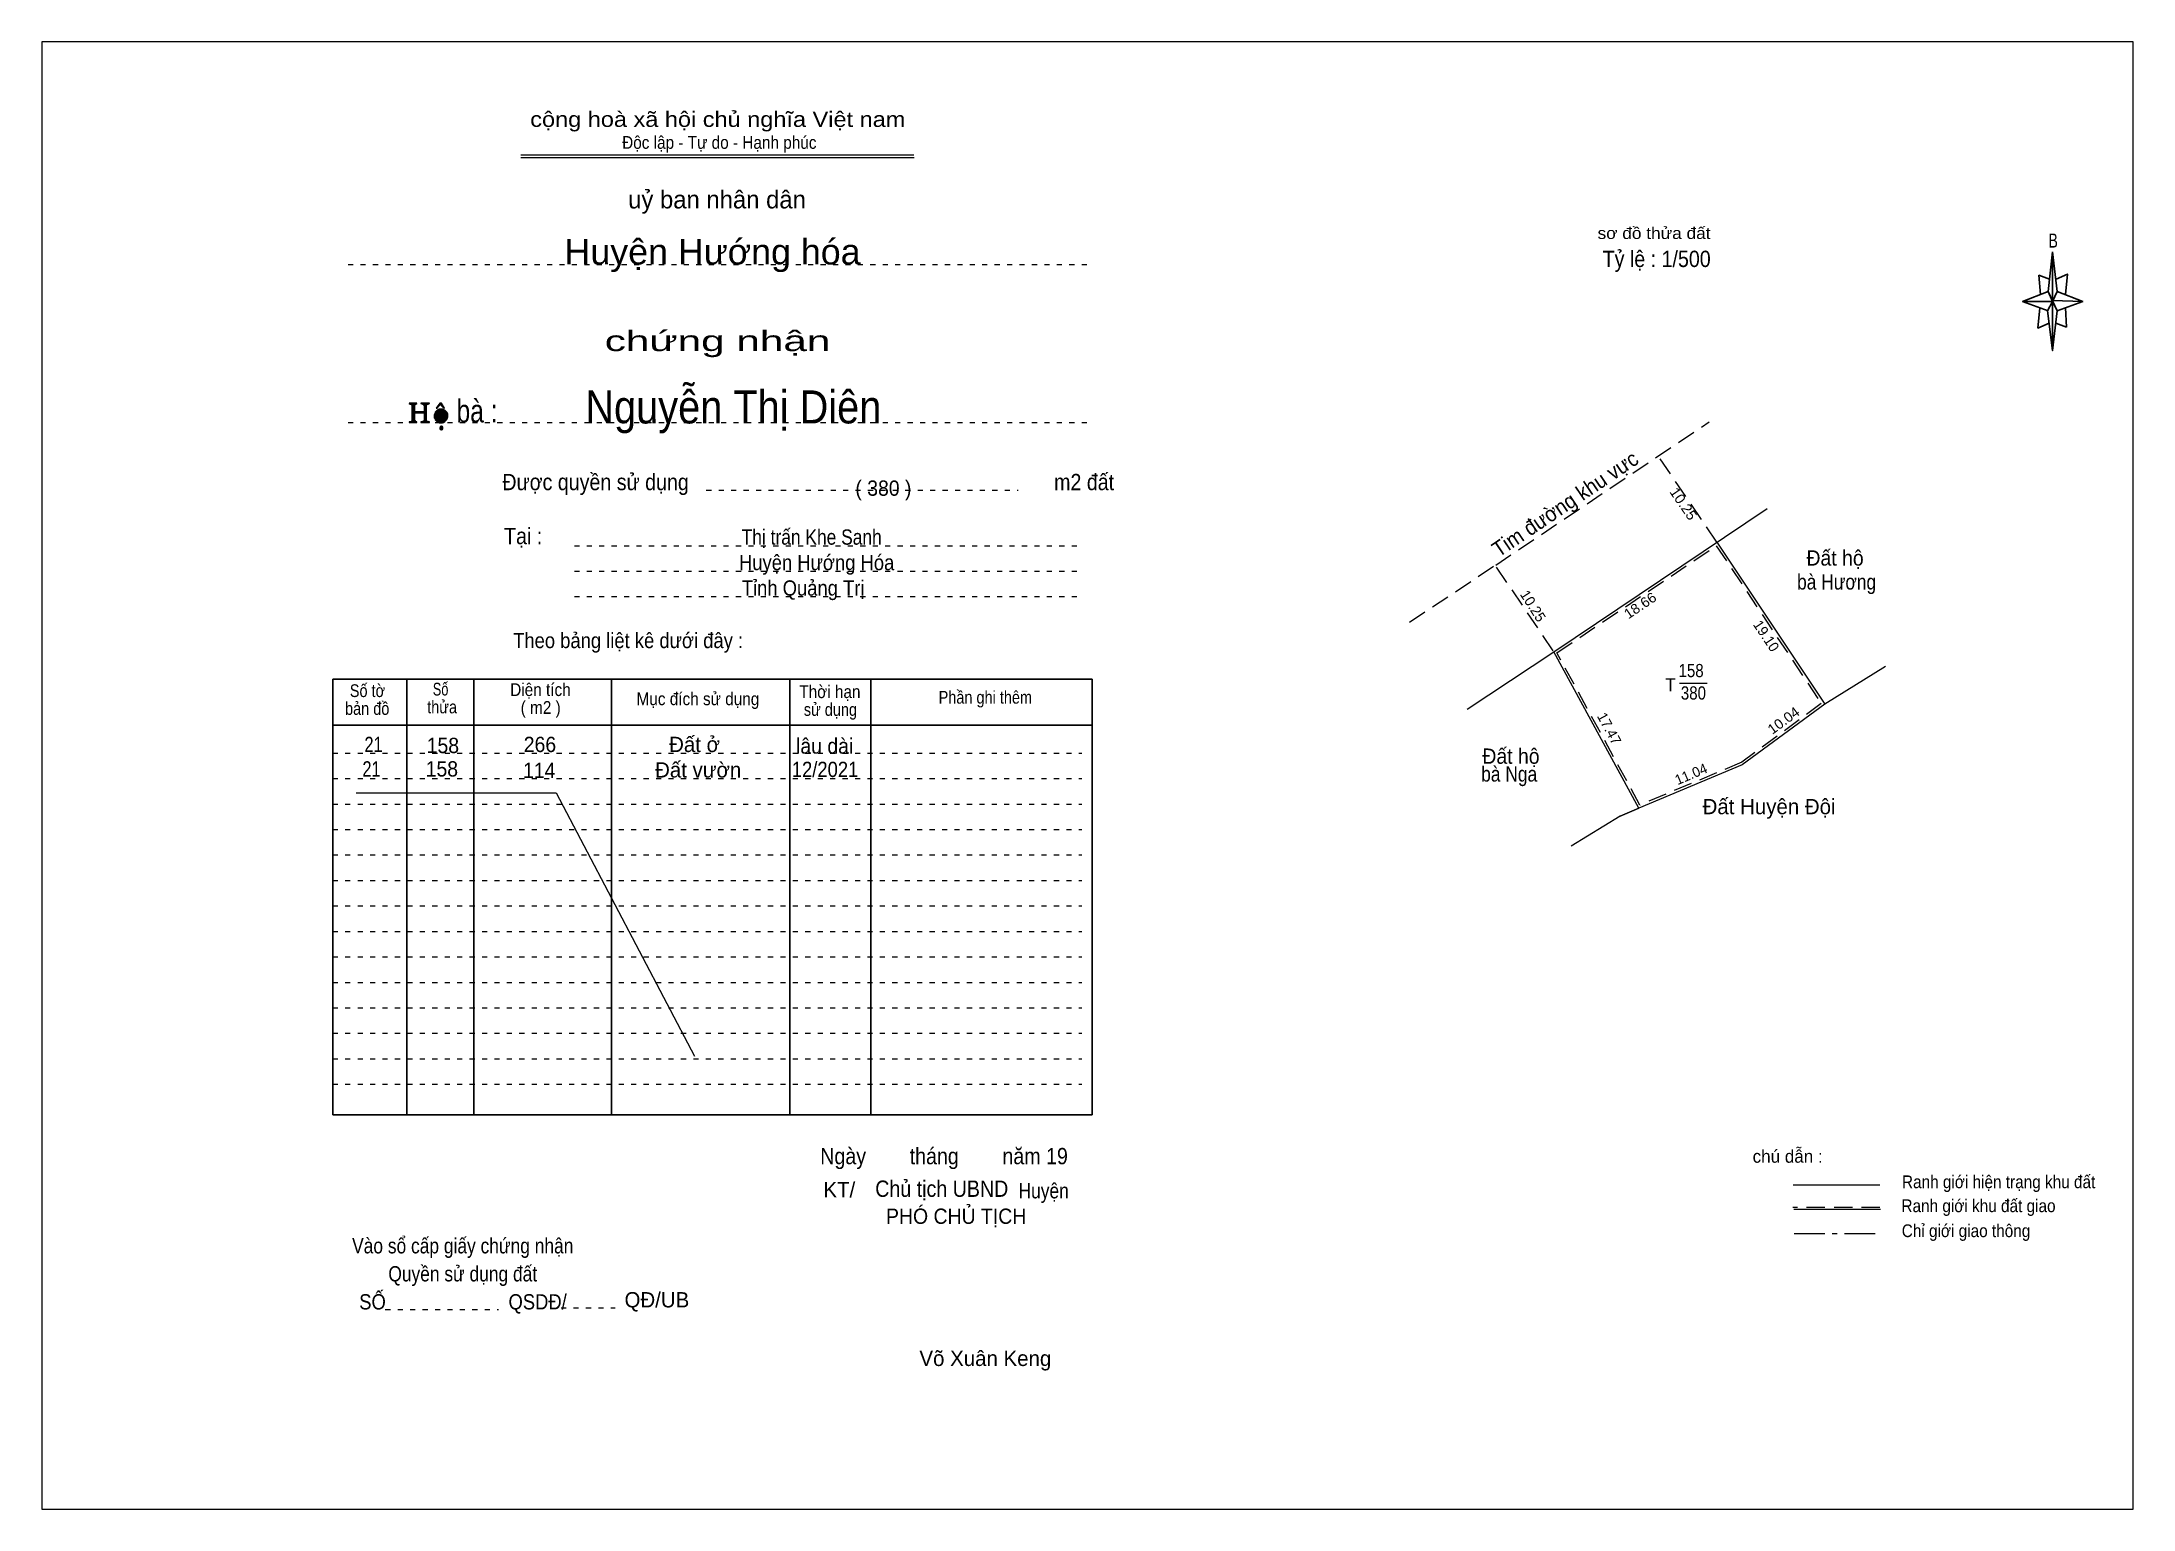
# Model space of a CAD drawing. Header units: centimetres. Extents: x -0.5 to 40.5, y 0 to 28.8.
import ezdxf
from ezdxf.enums import TextEntityAlignment as Align

# ---------------------------------------------------------------- set-up
doc = ezdxf.new("R2010")
doc.units = ezdxf.units.CM
doc.header["$LTSCALE"] = 0.12
for name, pattern in [('DOT_DASHED', [7.7, 5, -1.2, 0.3, -1.2]), ('DOTTED', [1.5, 0.3, -1.2]), ('MEDIUM_DASHED', [4.5, 3, -1.5])]:
    doc.linetypes.add(name, pattern=pattern)
for name, color, linetype, lineweight in [('1', 7, 'DOTTED', 13), ('2', 7, 'Continuous', 13), ('34', 7, 'Continuous', 13), ('50', 7, 'Continuous', 25)]:
    doc.layers.add(name, color=color, linetype=linetype, lineweight=lineweight)
doc.layers.add('30', color=7, linetype='Continuous')

msp = doc.modelspace()

# ---------------------------------------------------------------- hatches: boundary and pattern name
at = {"layer": '34'}
for points in [[(6.83, 21.51), (6.83, 21.63), (6.83, 21.64), (6.84, 21.66), (6.85, 21.66), (6.87, 21.67), (6.87, 21.68), (6.72, 21.68), (6.72, 21.67), (6.74, 21.66), (6.76, 21.65), (6.77, 21.64), (6.77, 21.63), (6.77, 21.34), (6.77, 21.33), (6.76, 21.32), (6.74, 21.31), (6.72, 21.31), (6.72, 21.3), (6.87, 21.3), (6.87, 21.31), (6.85, 21.32), (6.84, 21.33), (6.83, 21.33), (6.83, 21.34), (6.83, 21.49), (7.01, 21.49), (7.01, 21.34), (7, 21.33), (7, 21.32), (6.98, 21.32), (6.95, 21.31), (6.95, 21.3), (7.12, 21.3), (7.12, 21.31), (7.09, 21.32), (7.07, 21.32), (7.06, 21.33), (7.06, 21.34), (7.06, 21.63), (7.06, 21.64), (7.07, 21.65), (7.09, 21.66), (7.12, 21.67), (7.12, 21.68), (6.95, 21.68), (6.95, 21.67), (6.98, 21.66), (7, 21.65), (7, 21.64), (7.01, 21.63), (7.01, 21.51)], [(7.48, 21.43), (7.48, 21.46), (7.47, 21.48), (7.46, 21.5), (7.44, 21.52), (7.42, 21.54), (7.39, 21.55), (7.37, 21.56), (7.34, 21.56), (7.31, 21.56), (7.29, 21.55), (7.27, 21.54), (7.25, 21.52), (7.23, 21.5), (7.22, 21.47), (7.21, 21.45), (7.21, 21.42), (7.21, 21.39), (7.22, 21.38), (7.23, 21.35), (7.25, 21.33), (7.27, 21.31), (7.29, 21.3), (7.31, 21.29), (7.34, 21.29), (7.37, 21.29), (7.39, 21.3), (7.42, 21.32), (7.44, 21.34), (7.46, 21.36), (7.47, 21.39), (7.48, 21.4)], [(7.27, 21.58), (7.33, 21.65), (7.4, 21.58), (7.41, 21.58), (7.35, 21.68), (7.32, 21.68), (7.25, 21.58)], [(7.42, 21.4), (7.41, 21.37), (7.4, 21.34), (7.38, 21.32), (7.35, 21.31), (7.33, 21.31), (7.31, 21.32), (7.31, 21.33), (7.29, 21.35), (7.28, 21.39), (7.27, 21.46), (7.28, 21.48), (7.29, 21.51), (7.31, 21.54), (7.33, 21.54), (7.36, 21.54), (7.39, 21.52), (7.4, 21.49), (7.41, 21.47)], [(7.32, 21.19), (7.32, 21.18), (7.33, 21.16), (7.34, 21.16), (7.35, 21.15), (7.36, 21.16), (7.37, 21.16), (7.38, 21.18), (7.38, 21.19), (7.38, 21.2), (7.37, 21.22), (7.36, 21.22), (7.35, 21.23), (7.34, 21.22), (7.33, 21.22)]]:
    msp.add_hatch(color=256, dxfattribs=at).paths.add_polyline_path(points)

# ---------------------------------------------------------------- linework, layer by layer
at = {"layer": '1', "linetype": 'Continuous'}
for p, q in [((8.91, 26.55), (16.62, 26.55)), ((8.91, 26.5), (16.63, 26.5))]:
    msp.add_line(p, q, dxfattribs=at)
at = {"layer": '1'}
for p, q in [((5.52, 24.4), (20.02, 24.4)), ((5.52, 21.3), (20.02, 21.3)), ((12.55, 19.97), (18.67, 19.97)), ((9.96, 18.88), (19.9, 18.88)), ((9.96, 18.38), (19.9, 18.38)), ((9.96, 17.88), (19.9, 17.88)), ((5.22, 14.81), (19.92, 14.81)), ((5.22, 14.31), (19.92, 14.31)), ((5.22, 13.81), (19.92, 13.81)), ((5.22, 13.31), (19.92, 13.31)), ((5.22, 12.81), (19.92, 12.81)), ((5.22, 12.31), (19.92, 12.31)), ((5.22, 11.81), (19.92, 11.81)), ((5.22, 11.31), (19.92, 11.31)), ((5.22, 10.81), (19.92, 10.81)), ((5.22, 10.31), (19.92, 10.31)), ((5.22, 9.81), (19.92, 9.81)), ((5.22, 9.31), (19.92, 9.31)), ((5.22, 8.81), (19.92, 8.81)), ((5.22, 8.31), (19.92, 8.31)), ((6.25, 3.89), (8.47, 3.89)), ((9.7, 3.92), (10.76, 3.92))]:
    msp.add_line(p, q, dxfattribs=at)
at = {"layer": '1', "linetype": 'Continuous', "lineweight": 25}
for p, q in [((5.22, 16.26), (20.12, 16.26)), ((5.22, 16.26), (5.22, 7.71)), ((6.67, 16.26), (6.67, 7.71)), ((7.99, 16.26), (7.99, 7.71)), ((10.69, 16.26), (10.69, 7.71)), ((14.19, 16.26), (14.19, 7.71)), ((15.78, 16.26), (15.78, 7.71)), ((20.12, 16.26), (20.12, 7.71)), ((5.22, 15.36), (20.12, 15.36)), ((5.22, 7.71), (20.12, 7.71))]:
    msp.add_line(p, q, dxfattribs=at)
at = {"layer": '1', "linetype": 'Continuous'}
msp.add_lwpolyline([(-0.49, -0.03), (40.55, -0.03), (40.55, 28.77), (-0.49, 28.77)], close=True, dxfattribs=at)
at = {"layer": '2', "linetype": 'MEDIUM_DASHED'}
for p, q in [((28.04, 18.5), (32.23, 21.31)), ((32.38, 18.95), (31.23, 20.64)), ((26.35, 17.38), (28.05, 18.51)), ((29.17, 16.82), (28.05, 18.47))]:
    msp.add_line(p, q, dxfattribs=at)
at = {"layer": '2'}
for p, q in [((27.48, 15.67), (29.18, 16.8)), ((35.69, 16.51), (34.5, 15.77)), ((31.65, 16.18), (32.19, 16.18)), ((30.48, 13.57), (29.52, 12.98)), ((30.48, 13.57), (30.85, 13.73)), ((30.85, 13.73), (30.48, 13.57))]:
    msp.add_line(p, q, dxfattribs=at)
for points in [[(30.85, 13.73), (29.18, 16.8), (33.37, 19.61)], [(32.38, 18.95), (34.5, 15.77), (32.88, 14.58), (30.85, 13.73)]]:
    msp.add_lwpolyline(points, dxfattribs=at)
at = {"layer": '2', "linetype": 'MEDIUM_DASHED'}
msp.add_lwpolyline([(29.24, 16.78), (32.37, 18.88), (34.43, 15.78), (32.87, 14.63), (30.87, 13.79)], close=True, dxfattribs=at)
at = {"layer": '34'}
for points in [[(6.83, 21.51), (6.83, 21.63), (6.83, 21.64), (6.84, 21.66), (6.85, 21.66), (6.87, 21.67), (6.87, 21.68), (6.72, 21.68), (6.72, 21.67), (6.74, 21.66), (6.76, 21.65), (6.77, 21.64), (6.77, 21.63), (6.77, 21.34), (6.77, 21.33), (6.76, 21.32), (6.74, 21.31), (6.72, 21.31), (6.72, 21.3), (6.87, 21.3), (6.87, 21.31), (6.85, 21.32), (6.84, 21.33), (6.83, 21.33), (6.83, 21.34), (6.83, 21.49), (7.01, 21.49), (7.01, 21.34), (7, 21.33), (7, 21.32), (6.98, 21.32), (6.95, 21.31), (6.95, 21.3), (7.12, 21.3), (7.12, 21.31), (7.09, 21.32), (7.07, 21.32), (7.06, 21.33), (7.06, 21.34), (7.06, 21.63), (7.06, 21.64), (7.07, 21.65), (7.09, 21.66), (7.12, 21.67), (7.12, 21.68), (6.95, 21.68), (6.95, 21.67), (6.98, 21.66), (7, 21.65), (7, 21.64), (7.01, 21.63), (7.01, 21.51)], [(7.48, 21.43), (7.48, 21.46), (7.47, 21.48), (7.46, 21.5), (7.44, 21.52), (7.42, 21.54), (7.39, 21.55), (7.37, 21.56), (7.34, 21.56), (7.31, 21.56), (7.29, 21.55), (7.27, 21.54), (7.25, 21.52), (7.23, 21.5), (7.22, 21.47), (7.21, 21.45), (7.21, 21.42), (7.21, 21.39), (7.22, 21.38), (7.23, 21.35), (7.25, 21.33), (7.27, 21.31), (7.29, 21.3), (7.31, 21.29), (7.34, 21.29), (7.37, 21.29), (7.39, 21.3), (7.42, 21.32), (7.44, 21.34), (7.46, 21.36), (7.47, 21.39), (7.48, 21.4)], [(7.27, 21.58), (7.33, 21.65), (7.4, 21.58), (7.41, 21.58), (7.35, 21.68), (7.32, 21.68), (7.25, 21.58)], [(7.42, 21.4), (7.41, 21.37), (7.4, 21.34), (7.38, 21.32), (7.35, 21.31), (7.33, 21.31), (7.31, 21.32), (7.31, 21.33), (7.29, 21.35), (7.28, 21.39), (7.27, 21.46), (7.28, 21.48), (7.29, 21.51), (7.31, 21.54), (7.33, 21.54), (7.36, 21.54), (7.39, 21.52), (7.4, 21.49), (7.41, 21.47)], [(7.32, 21.19), (7.32, 21.18), (7.33, 21.16), (7.34, 21.16), (7.35, 21.15), (7.36, 21.16), (7.37, 21.16), (7.38, 21.18), (7.38, 21.19), (7.38, 21.2), (7.37, 21.22), (7.36, 21.22), (7.35, 21.23), (7.34, 21.22), (7.33, 21.22)]]:
    msp.add_lwpolyline(points, close=True, dxfattribs=at)
at = {"layer": '50'}
for p, q in [((38.88, 23.87), (38.97, 24.65)), ((39.06, 23.87), (39.56, 23.67)), ((38.88, 23.49), (38.38, 23.67)), ((39.06, 23.49), (38.97, 22.71)), ((39.22, 23.55), (39.24, 23.17)), ((39.24, 23.17), (39.03, 23.25))]:
    msp.add_line(p, q, dxfattribs=at)
at = {"layer": '50', "lineweight": 13}
for p, q in [((35.58, 6.33), (33.88, 6.33)), ((35.59, 5.85), (33.89, 5.85))]:
    msp.add_line(p, q, dxfattribs=at)
at = {"layer": '50', "linetype": 'MEDIUM_DASHED', "lineweight": 13}
msp.add_line((35.58, 5.89), (33.87, 5.89), dxfattribs=at)
at = {"layer": '50', "linetype": 'DOT_DASHED', "lineweight": 13}
msp.add_line((33.9, 5.38), (35.61, 5.38), dxfattribs=at)
at = {"layer": '50'}
for points in [[(38.97, 24.65), (39.06, 23.87), (38.97, 23.67)], [(38.97, 23.67), (38.38, 23.67), (38.88, 23.87), (39.06, 23.49), (39.56, 23.67), (38.97, 23.69)], [(38.97, 23.67), (38.97, 22.71), (38.87, 23.49)]]:
    msp.add_lwpolyline(points, close=True, dxfattribs=at)
for points in [[(38.97, 23.67), (38.88, 23.87), (38.38, 23.67)], [(38.91, 24.11), (38.7, 24.19), (38.73, 23.81)], [(39.04, 24.11), (39.26, 24.21), (39.22, 23.81)], [(38.72, 23.55), (38.68, 23.15), (38.9, 23.25)], [(38.97, 23.67), (39.06, 23.49), (39.56, 23.67)]]:
    msp.add_lwpolyline(points, dxfattribs=at)
at = {"layer": '50', "lineweight": 13}
msp.add_lwpolyline([(5.68, 14.03), (9.6, 14.03), (12.32, 8.86)], dxfattribs=at)

# ---------------------------------------------------------------- texts
at = {"layer": '1'}
for s, height, width, p in [('cộng hoà xã hội chủ nghĩa Việt nam', 0.3, 1.15, (12.775, 27.1)), ('Độc lập - Tự do - Hạnh phúc', 0.25, 0.9, (12.805, 26.67)), ('chứng nhận', 0.4, 1.55, (12.77, 22.7)), ('Được quyền sử dụng                                                                   m2 đất', 0.32, 0.9, (14.55, 19.97)), ('Tại :', 0.32, 0.9, (8.955, 18.91)), ('Theo bảng liệt kê dưới đây :', 0.3, 0.9, (11.015, 16.87)), ('Số tờ', 0.25, 0.85, (5.9, 15.91)), ('Số ', 0.25, 0.75, (7.37, 15.94)), ('Diện tích', 0.25, 0.9, (9.295, 15.93)), ('Mục đích sử dụng', 0.25, 0.9, (12.385, 15.75)), ('Thời hạn', 0.25, 0.9, (14.975, 15.89)), ('Phần ghi thêm', 0.25, 0.85, (18.025, 15.78)), ('bản đồ', 0.25, 0.85, (5.895, 15.56)), ('thửa', 0.25, 0.85, (7.365, 15.59)), ('( m2 )', 0.25, 0.9, (9.3, 15.58)), ('sử dụng', 0.25, 0.85, (14.985, 15.54)), ('Ngày        tháng        năm 19', 0.32, 0.9, (17.215, 6.74)), ('Chủ tịch UBND', 0.32, 0.9, (17.17, 6.1)), ('Vào sổ cấp giấy chứng nhận', 0.3, 0.85, (7.77, 4.99)), ('Quyền sử dụng đất', 0.3, 0.85, (7.77, 4.44)), ('SỐ                        QSDĐ/', 0.3, 0.9, (7.775, 3.89))]:
    msp.add_text(s, height=height, dxfattribs=dict(at, width=width)).set_placement(p, align=Align.CENTER)
msp.add_text('uỷ ban nhân dân', height=0.35, dxfattribs=at).set_placement((12.76, 25.5), align=Align.CENTER)
at = {"layer": '2'}
for s, height, rotation, width, p in [('Tim đường khu vực', 0.3, 33.959, 0.95, (29.486, 19.577)), ('10.25', 0.1997, 304.554, 1.05, (31.642, 19.647)), ('18.66', 0.1968, 33.952, 1.05, (30.93, 17.625)), ('10.04', 0.1968, 36.208, 1.05, (33.747, 15.37))]:
    msp.add_text(s, height=height, rotation=rotation, dxfattribs=dict(at, width=width)).set_placement(p, align=Align.CENTER)
for s, height, width, p in [('Đất hộ', 0.3, 0.95, (34.7, 18.49)), ('bà Hương', 0.3, 0.85, (34.73, 18.02)), ('158', 0.2591, 0.85, (31.875, 16.3)), ('380', 0.26, 0.85, (31.92, 15.86)), ('Đất hộ', 0.3, 0.95, (28.34, 14.6)), ('bà Nga', 0.3, 0.85, (28.305, 14.25))]:
    msp.add_text(s, height=height, dxfattribs=dict(at, width=width)).set_placement(p, align=Align.CENTER)
for s, height, rotation, p in [('10.25', 0.2, 302.44, (28.688, 17.644)), ('19.10', 0.2, 303.611, (33.266, 17.055)), ('17.47', 0.2, 298.412, (30.181, 15.243)), ('11.04', 0.1967, 22.887, (31.912, 14.307))]:
    msp.add_text(s, height=height, rotation=rotation, dxfattribs=at).set_placement(p, align=Align.CENTER)
at = {"layer": '2', "width": 0.95}
msp.add_text('T', height=0.259, dxfattribs=at).set_placement((31.57, 16.02), align=Align.RIGHT)
at = {"layer": '2'}
msp.add_text('Đất Huyện Đội', height=0.3, dxfattribs=at).set_placement((33.405, 13.61), align=Align.CENTER)
at = {"layer": '30', "width": 0.8}
msp.add_text('bà :', height=0.4499, dxfattribs=at).set_placement((8.05, 21.3), align=Align.CENTER)
at = {"layer": '34'}
for s, height, width, p in [('Huyện Hướng hóa ', 0.5, 1.05, (12.77, 24.4)), ('Nguyễn Thị Diên', 0.6479, 0.9, (13.08, 21.28)), ('( 380 )', 0.3, 0.95, (16.025, 19.86)), ('Thị trấn Khe Sanh ', 0.3, 0.85, (14.665, 18.9)), ('Huyện Hướng Hóa ', 0.3, 0.9, (14.765, 18.4)), ('Tỉnh Quảng Trị ', 0.3, 0.9, (14.5, 17.9)), ('21', 0.3, 0.8, (6.02, 14.83)), ('158', 0.3, 0.95, (7.38, 14.81)), ('266', 0.3, 0.95, (9.285, 14.83)), ('lâu dài ', 0.3, 0.95, (14.925, 14.8)), ('21', 0.3, 0.8, (5.98, 14.35)), ('158', 0.3, 0.95, (7.36, 14.35)), ('114', 0.3, 0.95, (9.27, 14.32)), ('12/2021', 0.3, 0.9, (14.88, 14.34))]:
    msp.add_text(s, height=height, dxfattribs=dict(at, width=width)).set_placement(p, align=Align.CENTER)
for s, p in [('Đất ở ', (12.375, 14.83)), ('Đất vườn', (12.39, 14.33))]:
    msp.add_text(s, height=0.3, dxfattribs=at).set_placement(p, align=Align.CENTER)
at = {"layer": '50'}
for s, height, width, p in [('sơ đồ thửa đất ', 0.23, 1.1, (31.195, 24.9)), ('B', 0.276, 0.75, (38.98, 24.73)), (' Huyện ', 0.3, 0.85, (19.17, 6.07)), ('Ranh giới hiện trạng khu đất', 0.25, 0.9, (37.91, 6.27)), (' PHÓ CHỦ TỊCH', 0.3, 0.95, (17.4, 5.57)), ('Ranh giới khu đất giao', 0.25, 0.9, (37.515, 5.8)), ('Chỉ giới giao thông', 0.25, 0.9, (37.27, 5.31))]:
    msp.add_text(s, height=height, dxfattribs=dict(at, width=width)).set_placement(p, align=Align.CENTER)
at = {"layer": '50', "width": 0.9}
msp.add_text('Tỷ lệ : 1/500', height=0.32, dxfattribs=at).set_placement((30.14, 24.35))
at = {"layer": '50'}
for s, height, p in [('chú dẫn :', 0.25, (33.77, 6.77)), ('KT/', 0.3, (15.16, 6.09)), ('QĐ/UB', 0.3, (11.58, 3.93)), (' Võ Xuân Keng', 0.3, (17.97, 2.78))]:
    msp.add_text(s, height=height, dxfattribs=at).set_placement(p, align=Align.CENTER)

doc.saveas('drawing.dxf')
